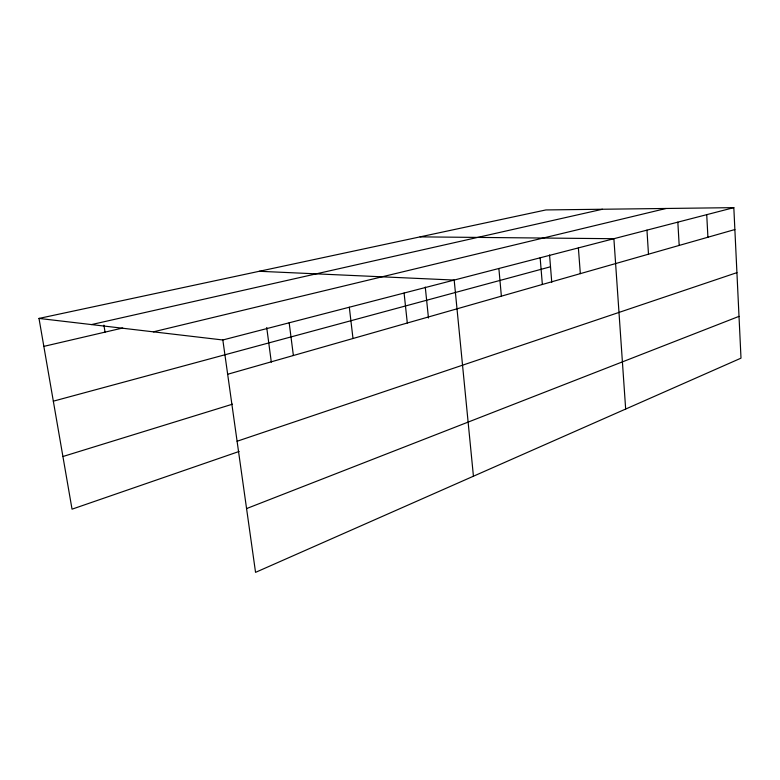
<?xml version="1.0" encoding="UTF-8"?>
<svg xmlns="http://www.w3.org/2000/svg" width="780" height="780" viewBox="0 0 780 780"><rect width="100%" height="100%" fill="white"/><g stroke="black" fill="none" stroke-linecap="round" stroke-linejoin="round"><path stroke-width="1.17" d="M246.568 508.579L739.011 316.368M239.128 451.454L72.033 509.174L39 318.425L545.922 209.937L733.824 207.646L741 358.156L255.548 572.354L222.836 339.982L39 318.425M237.091 441.246L736.925 272.639M62.917 456.514L232.479 404.186M227.662 374.264L734.867 229.544M53.333 401.173L550.505 266.77M222.836 339.982L733.824 207.646M153.387 331.841L666.071 208.474M43.836 346.378L122.704 328.01M91.484 324.577L602.443 209.245M420.089 236.867L613.889 238.709L625.667 409.042M259.262 271.284L454.184 280.069L473.431 476.219M103.906 325.104L105.046 332.114M266.721 327.502L271.313 362.173M289.175 322.803L293.377 355.514M349.313 307.232L352.989 338.51M404.089 293.046L407.306 323.008M425.266 287.05L428.473 318.026M498.878 268.495L501.374 296.166M540.15 257.8L542.353 284.476M549.559 254.992L551.762 282.34M578.38 247.903L580.33 273.644M646.961 230.139L648.482 254.192M677.84 222.144L679.185 245.437M706.729 214.666L707.918 237.237"/></g></svg>
